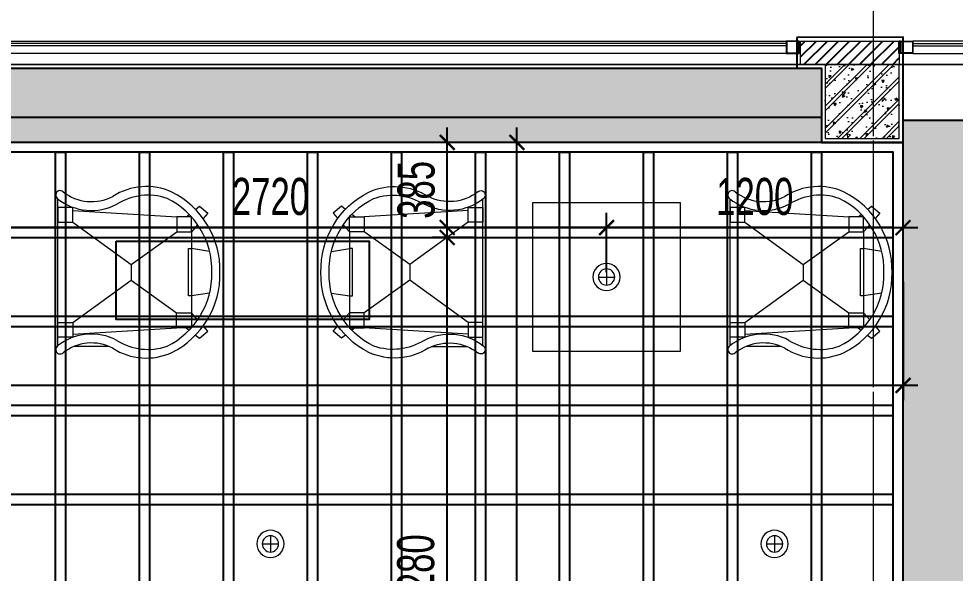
# Model space of a CAD drawing. Header units: millimetres. Extents: x -343543 to 400519, y -115663 to 104219.
# Drawn here: x -242513 to -238723, y 17341 to 19585 of the extents above; entities that cross this region are included whole.
import ezdxf
from ezdxf.xclip import XClip

# ---------------------------------------------------------------- set-up
doc = ezdxf.new("R2010")
doc.units = ezdxf.units.MM
doc.header["$XCLIPFRAME"] = 0
doc.linetypes.add('XREF MAT BANG TUONG XAY$0$CENTER', pattern=[50.800000000000004, 31.75, -6.35, 6.35, -6.35])
doc.layers.get('0').update_dxf_attribs({"color": 231, "lineweight": 0})
doc.layers.get('DefPoints').update_dxf_attribs({"color": 191})
for name, color, linetype, lineweight in [('A-CLNG', 157, 'Continuous', 25), ('A-PATT', 252, 'Continuous', 9), ('A-SYMBOLS', 10, 'Continuous', 13), ('fix lighting', 2, 'Continuous', 5), ('SME-E-LTG-DIM', 55, 'Continuous', 18), ('XREF MAT BANG TUONG XAY$0$01.Xref _MB T1$0$A-FNSH', 8, 'Continuous', 9), ('XREF MAT BANG TUONG XAY$0$01.Xref _MB T1$0$A-GLAZ', 8, 'Continuous', 13), ('XREF MAT BANG TUONG XAY$0$01.Xref _MB T1$0$A-LITE', 8, 'Continuous', 9), ('XREF MAT BANG TUONG XAY$0$01.Xref _MB T1$0$A-TEXT', 8, 'Continuous', 25), ('XREF MAT BANG TUONG XAY$0$A-GRID', 8, 'XREF MAT BANG TUONG XAY$0$CENTER', 15), ('XREF MAT BANG TUONG XAY$0$A-WALL-INT', 8, 'Continuous', 9), ('XREF MAT BANG TUONG XAY$0$xref_IKIGAI_Cot$0$A-FNSH', 8, 'Continuous', 9), ('XREF MAT BANG TUONG XAY$0$xref_IKIGAI_Cot$0$A-PATT', 8, 'Continuous', 5)]:
    doc.layers.add(name, color=color, linetype=linetype, lineweight=lineweight)
for name, color, linetype in [('XREF MAT BANG TUONG XAY$0$A-FNSH', 8, 'Continuous'), ('XREF MAT BANG TUONG XAY$0$A-FURN', 8, 'Continuous'), ('XREF MAT BANG TUONG XAY$0$A-PATT', 8, 'Continuous')]:
    doc.layers.add(name, color=color, linetype=linetype)
doc.styles.add('SM-DIMTEXT', font='SME.shx', dxfattribs={"width": 0.7})
doc.dimstyles.new('SDIM-100', dxfattribs={"dimscale": 100, "dimtxt": 2, "dimasz": 0.6, "dimexe": 0.6, "dimexo": 0.2, "dimgap": 0.5, "dimtad": 1, "dimdec": 0, "dimzin": 12, "dimtxsty": 'SM-DIMTEXT', "dimblk": 'ARCHTICK', "dimblk1": 'ARCHTICK', "dimblk2": 'ARCHTICK', "dimcen": 0.12, "dimdle": 0.6, "dimclrd": 7, "dimclre": 8, "dimadec": 0, "dimazin": 3, "dimtfac": 2, "dimtix": 1, "dimtmove": 1, "dimatfit": 3, "dimfxl": 1, "dimtzin": 0, "dimarcsym": 1})

# ---------------------------------------------------------------- blocks, each defined once
blk = doc.blocks.new('XREF MAT BANG TUONG XAY$0$01.Xref _MB T1$0$A$Cfb76151b')
at = {"color": 8}
for points in [[(0, -1.13686837721616e-13), (50, -1.13686837721616e-13), (50, 49.99999999999989), (0, 49.99999999999989)], [(2, 1.999999999999886), (48, 1.999999999999886), (48, 47.9999999999999), (2, 47.99999999999989)]]:
    blk.add_lwpolyline(points, close=True, dxfattribs=at)
blk = doc.blocks.new('XREF MAT BANG TUONG XAY$0$01.Xref _MB T1$0$A$Cc763f58b')
at = {"layer": 'DefPoints', "color": 8}
blk.add_line((5.000000000000455, -49.99999999999955), (5.000000000000455, -4.547473508864641e-13), dxfattribs=at)
at = {"layer": 'XREF MAT BANG TUONG XAY$0$01.Xref _MB T1$0$A-FNSH', "color": 8}
for centre, start, end in [((2.500000000000455, 2.306152546247773), 222.6903304465031, 317.3096695534952), ((2.500000000000455, -52.30615254624777), 42.69033044650487, 137.3096695534969)]:
    blk.add_arc(centre, 3.401226185740577, start, end, dxfattribs=at)
blk = doc.blocks.new('*U116')
at = {"layer": 'XREF MAT BANG TUONG XAY$0$01.Xref _MB T1$0$A-GLAZ'}
for p, q in [((6952.659250811656, 19.999999999999993), (55.00000000000136, 20)), ((6952.659250811656, 9.999999999999991), (55.00000000000136, 10))]:
    blk.add_line(p, q, dxfattribs=at)
at = {"layer": 'XREF MAT BANG TUONG XAY$0$01.Xref _MB T1$0$A-LITE', "color": 8}
blk.add_lwpolyline([(6952.659250811656, 49.99999999999999), (55.00000000000136, 50), (55.00000000000136, 0), (6952.659250811656, -8.56658951630927e-15)], close=True, dxfattribs=at)
at = {"layer": 'XREF MAT BANG TUONG XAY$0$01.Xref _MB T1$0$A-FNSH', "color": 8, "xscale": -1, "rotation": 180}
blk.add_blockref('XREF MAT BANG TUONG XAY$0$01.Xref _MB T1$0$A$Cc763f58b', (7002.659250811656, -8.56658951630927e-15), dxfattribs=at)
at = {"layer": 'XREF MAT BANG TUONG XAY$0$01.Xref _MB T1$0$A-GLAZ', "color": 8, "xscale": -1}
blk.add_blockref('XREF MAT BANG TUONG XAY$0$01.Xref _MB T1$0$A$Cfb76151b', (7002.659250811656, -8.56658951630927e-15), dxfattribs=at)
blk = doc.blocks.new('*U113')
at = {"layer": 'XREF MAT BANG TUONG XAY$0$01.Xref _MB T1$0$A-GLAZ'}
for p, q in [((416.6855334011343, 20), (55.00000000000136, 20)), ((416.6855334011343, 10), (55.00000000000136, 10))]:
    blk.add_line(p, q, dxfattribs=at)
at = {"layer": 'XREF MAT BANG TUONG XAY$0$01.Xref _MB T1$0$A-LITE', "color": 8}
blk.add_lwpolyline([(416.6855334011343, 50), (55.00000000000136, 50), (55.00000000000136, 0), (416.6855334011343, 6.157871340404267e-16)], close=True, dxfattribs=at)
at = {"layer": 'XREF MAT BANG TUONG XAY$0$01.Xref _MB T1$0$A-FNSH', "color": 8, "rotation": 180}
blk.add_blockref('XREF MAT BANG TUONG XAY$0$01.Xref _MB T1$0$A$Cc763f58b', (5.000000000001364, 0), dxfattribs=at)
at = {"layer": 'XREF MAT BANG TUONG XAY$0$01.Xref _MB T1$0$A-FNSH', "color": 8, "xscale": -1, "rotation": 180}
blk.add_blockref('XREF MAT BANG TUONG XAY$0$01.Xref _MB T1$0$A$Cc763f58b', (466.6855334011343, 6.157871340404267e-16), dxfattribs=at)
at = {"layer": 'XREF MAT BANG TUONG XAY$0$01.Xref _MB T1$0$A-GLAZ', "color": 8}
blk.add_blockref('XREF MAT BANG TUONG XAY$0$01.Xref _MB T1$0$A$Cfb76151b', (5.000000000001364, 0), dxfattribs=at)
at = {"layer": 'XREF MAT BANG TUONG XAY$0$01.Xref _MB T1$0$A-GLAZ', "color": 8, "xscale": -1}
blk.add_blockref('XREF MAT BANG TUONG XAY$0$01.Xref _MB T1$0$A$Cfb76151b', (466.6855334011343, 6.157871340404267e-16), dxfattribs=at)
blk = doc.blocks.new('XREF MAT BANG TUONG XAY$0$00.xref_IKIGAI_Truc')
at = {"layer": 'XREF MAT BANG TUONG XAY$0$A-GRID', "color": 8, "ltscale": 20}
for points in [[(23800, -3895.000007497932), (23800, 22924.43548412589)], [(-2907.525181142613, 19400), (42750.0013740146, 19400)]]:
    blk.add_lwpolyline(points, dxfattribs=at)
blk = doc.blocks.new('XREF MAT BANG TUONG XAY$0$xref_IKIGAI_Cot')
at = {"layer": 'XREF MAT BANG TUONG XAY$0$xref_IKIGAI_Cot$0$A-PATT'}
h = blk.add_hatch(dxfattribs=at)
h.set_pattern_fill('BT-01', color=8, scale=15, angle=-179.9998580989131, pattern_type=2)
h.set_pattern_definition([(230.0001419010869, (23825.00132485263, 19320.0007925255), (-107.5890507019613, 9.412553787944837), [11.25, -123.75]), (175.0001419010869, (23825.00132485263, 19320.0007925255), (20.81297947838801, -112.8287685090658), [9, -99]), (280.4515419010869, (23816.03557090998, 19320.78517132055), (-86.77615113268314, -103.4161462228494), [9.5610285, -105.1713168]), (226.1843419010869, (23825.00139915187, 19290.0007925256), (-160.0862187830367, 24.82745567330735), [16.875, -185.625]), (276.6357419010869, (23811.66088227775, 19292.06975553593), (-140.1990439508108, -146.1180278582398), [14.3415432, -157.75695]), (171.1843419010868, (23825.00139915187, 19290.0007925256), (-140.1989298882782, -146.1181373616897), [13.5, -148.5]), (201.0001419010869, (23810.00138057711, 19297.50075537596), (-89.53620738887321, 60.39261185092788), [11.25, -123.75]), (146.0001419010869, (23810.00138057711, 19297.50075537596), (-36.49703039765603, -108.7725971474099), [9, -99]), (251.4515419010869, (23802.54003316284, 19302.53347779689), (-126.0332744679905, -48.37988664583861), [9.5610285, -105.1713168]), (217.5001419010869, (23825.00132485263, 19320.0007925255), (-1.823854628794049, -49.93408259188334), [0, -97.8, 0, -100.5, 0, -99.375]), (187.5001419010869, (23825.00132485263, 19320.0007925255), (-39.46028409375825, -59.16185451149996), [0, -57.29999999999999, 0, -95.54999999999998, 0, -37.87499999999999]), (147.5001419010869, (23858.45132485253, 19320.00087536915), (-80.0733738046644, 3.383032447152493), [0, -37.5, 0, -117, 0, -155.25]), (137.5001419010869, (23873.45132485249, 19320.00091251877), (-87.47788821247144, -15.01596400123384), [0, -48.75, 0, -77.69999999999999, 0, -110.25]), (225.0001419010869, (23825.00132485263, 19320.0007925255), (45.0781689426771, -45.07794565833121), []), (225.0001419010869, (23825.00137036091, 19301.62579252556), (45.0781689426771, -45.07794565833121), [])])
h.paths.add_polyline_path([(23905.00112672109, 19400.00099065655), (23605.00112672201, 19400.0002476642), (23605.00186971437, 19100.00024766512), (23905.00186971345, 19100.00099065747)])
at = {"layer": 'XREF MAT BANG TUONG XAY$0$A-GRID', "color": 8, "ltscale": 20}
for points in [[(23800, -3895.000007497932), (23800, 22924.43548412589)], [(-2907.525181142613, 19400), (42750.0013740146, 19400)]]:
    blk.add_lwpolyline(points, dxfattribs=at)
at = {"layer": 'XREF MAT BANG TUONG XAY$0$xref_IKIGAI_Cot$0$A-FNSH', "color": 8}
blk.add_lwpolyline([(23905.00112672109, 19400.00099065655), (23605.00112672201, 19400.0002476642), (23605.00186971437, 19100.00024766512), (23905.00186971345, 19100.00099065747)], close=True, dxfattribs=at)
blk = doc.blocks.new('*U234')
at = {"layer": 'XREF MAT BANG TUONG XAY$0$A-PATT'}
h = blk.add_hatch(dxfattribs=at)
h.set_pattern_fill('ANSI31', color=8, scale=10)
h.set_pattern_definition([(45, (35846.78963782574, -11178.56439682681), (-22.45064030267288, 22.45064030267288), [])])
h.paths.add_polyline_path([(-38.69831128977239, 47.5), (361.3016885836887, 47.5), (361.3016885836888, -47.5), (-38.69831128977239, -47.5)])
at = {"layer": 'XREF MAT BANG TUONG XAY$0$A-WALL-INT', "color": 8}
blk.add_lwpolyline([(-38.69831128977239, 47.5), (361.3016885836887, 47.5), (361.3016885836888, -47.5), (-38.69831128977239, -47.5)], close=True, dxfattribs=at)
blk = doc.blocks.new('XREF MAT BANG NOI THAT$0$YLD.Studio-04-213')
at = {"color": 8}
for p, q in [((-267.0376383127776, 272.5527326589799), (-238.6510408665636, 306.7446007137478)), ((-238.6510408665636, 306.7446007137478), (-217.2670859858357, 287.685308027442)), ((-83.99999999945067, 313.6317031569033), (-96.13087685196643, 240.3805184646119)), ((84.00000000054933, 313.6443510632216), (95.86912314803357, 240.3805184646119)), ((238.3892871626307, 306.7446007137478), (217.0053322819028, 287.685308027442)), ((266.7758846088448, 272.5527326589799), (238.3892871626307, 306.7446007137478)), ((-254.3827011194811, 256.471457455521), (-267.0376383127776, 272.5527326589799)), ((-192.1756376160772, 265.3215656294651), (-164.3511216702139, 240.5218690240006)), ((191.9138839121443, 265.3215656294651), (164.0893679662811, 240.5218690240006)), ((254.1209474155482, 256.471457455521), (266.7758846088448, 272.5527326589799)), ((-224.3511216702139, 218.3087952042988), (-234.1984502040053, 230.8222986497885)), ((-164.3511216702139, 240.5218690240006), (164.0893679662811, 240.2391679052232)), ((-96.13087685196643, 240.3805184646119), (95.86912314803357, 240.3805184646119)), ((224.0893679662811, 218.3087952042988), (233.9366965000724, 230.8222986497885)), ((-250.7721869019006, -239.9999999996671), (-224.3511216702139, 180.5218690240273)), ((-31.97445805648361, -3.72088733196324), (-164.3511216702139, 180.5218690240273)), ((31.97445805734945, -3.72088733196324), (164.0893679662811, 180.2391679052498)), ((250.7721869027664, -239.9999999996671), (224.0893679662811, 180.2391679052498)), ((-202.6543284019899, -239.9999999996671), (-31.97445805648361, -3.72088733196324)), ((-31.97445805648361, -3.72088733196324), (31.97445805734945, -3.72088733196324)), ((202.6543284028558, -239.9999999996671), (31.97445805734945, -3.72088733196324)), ((300.0000000005493, -93.68437687885489), (300.0000000005493, -234.9991081974749)), ((296.4787067382968, -299.9999999996671), (-296.4787067374309, -299.999999999638))]:
    blk.add_line(p, q, dxfattribs=at)
for points in [[(-164.3511216702139, 240.5218690240006), (-224.3511216702139, 240.5218690240006), (-224.3511216702139, 180.5218690240273), (-164.3511216702139, 180.5218690240273)], [(-96.13087685196643, 240.3805184646119), (95.86912314803357, 240.3805184646119), (95.86912314803357, 228.1723696574627), (-96.13087685196643, 228.1723696574627)], [(164.0893679662811, 240.2391679052232), (224.0893679662811, 240.2391679052232), (224.0893679662811, 180.2391679052498), (164.0893679662811, 180.2391679052498)], [(-202.6543284019899, -239.9999999996671), (-262.6543284019899, -239.9999999996671), (-262.6543284019899, -299.9999999996405), (-202.6543284019899, -299.9999999996405)], [(202.6543284028558, -239.9999999996671), (262.6543284028558, -239.9999999996671), (262.6543284028558, -299.9999999996405), (202.6543284028558, -299.9999999996405)]]:
    blk.add_lwpolyline(points, close=True, dxfattribs=at)
for centre, radius, start, end in [((-8.786583596058335, 2.112762398477571), 353.5757326142462, 88.52954310851784, 153.2528897316737), ((8.80897317194831, 2.124193732377535), 353.5505939763947, 26.74708892568202, 91.38123834934736), ((-7.953868248183426, -1.918170048464162), 324.5839438947141, 88.68099790293881, 153.8203005893376), ((7.906484846807871, -1.954185896511262), 324.64235641638, 26.18171423965995, 91.48069313991383), ((-96.7098380927091, 57.338346733055), 250.3954153698106, 155.4836311046202, 212.7819411556886), ((96.70983809380778, 57.3383467330259), 250.3954153698106, 327.2180588443114, 24.51636889537977), ((-76.47362186914324, 64.72613749372067), 235.554972837741, 161.0336945814362, 212.4017803637586), ((76.47362187000908, 64.72613749369157), 235.554972837741, 327.5982196362413, 18.9663054185638), ((-471.1635905179755, -164.3417425381649), 221.1740749702265, 321.6910172294, 27.70995550448007), ((471.1635905188414, -164.3417425381358), 221.1740749702265, 152.2900444955199, 218.3089827706), ((-471.1635905179755, -164.3417425381649), 185.1740749702265, 321.6910172294, 27.70995550448007), ((471.1635905188414, -164.3417425381358), 185.1740749702265, 152.2900444955199, 218.3089827706), ((-312.4800637142362, -291.2301952179569), 18.0398548319585, 137.8817486851275, 325.5002857751774), ((312.480063715102, -291.2301952179569), 18.0398548319585, 214.4997142248226, 42.11825131487254)]:
    blk.add_arc(centre, radius, start, end, dxfattribs=at)
blk = doc.blocks.new('XREF MAT BANG NOI THAT')
at = {"color": 8, "elevation": 2.241707790297538e-09}
blk.add_lwpolyline([(22420.00528771965, 18239.99887345283), (23020.00528771965, 18239.99887345283), (23020.00528771965, 18839.99887345283), (22420.00528771965, 18839.99887345283)], close=True, dxfattribs=at)
at = {"color": 8, "rotation": 270}
for p in [(20800.0052877193, 18559.05406351321, 2.241707790297538e-09), (23520.0052877193, 18559.05406351321, 2.241707790297538e-09)]:
    blk.add_blockref('XREF MAT BANG NOI THAT$0$YLD.Studio-04-213', p, dxfattribs=at)
at = {"color": 8, "xscale": -1.000000000000001, "rotation": 90}
blk.add_blockref('XREF MAT BANG NOI THAT$0$YLD.Studio-04-213', (21920.00528772, 18559.05406351321, 2.241707790297538e-09), dxfattribs=at)
blk = doc.blocks.new('01.Xref _MB T1')
at = {"color": 8}
blk.add_lwpolyline([(39999.98286495637, 2999.999971648669), (40000.00011983114, 19400.00000088175), (-0.0001133780606323853, 19399.99891031675), (0.000109863918623887, 2999.999971648669), (8394.990727505367, 2999.999903546392), (8394.990727505367, -99.99995756214776), (31605.0109035246, -99.99952292154558), (31605.0109035246, 3000.000348937985)], close=True, dxfattribs=at)
at = {"layer": 'XREF MAT BANG TUONG XAY$0$01.Xref _MB T1$0$A-FNSH', "color": 8}
blk.add_lwpolyline([(14586.62785781633, 19399.99993761186), (24376.68659382555, 19399.99984432603)], dxfattribs=at)
at = {"layer": 'XREF MAT BANG TUONG XAY$0$A-FNSH', "color": 8}
for points in [[(23489.99386784157, 19509.62765331465), (23489.99390012115, 19384.62776615178), (23589.99187831765, 19384.9993738555), (23589.99262130793, 19085.00021214774), (23919.99307051382, 19085.00100467403), (23919.97340111935, 19509.99935083473)], [(23490.01860972845, 19509.50287495795), (23490.01860801506, 19384.50362790612), (23590.01043772011, 19384.99945165462), (23590.0111807106, 19085.00019976456), (23920.01114355659, 19085.00101705605), (23920.01114365378, 19509.99934217774)]]:
    blk.add_lwpolyline(points, close=True, dxfattribs=at)
at = {"layer": 'XREF MAT BANG TUONG XAY$0$A-FURN', "color": 8}
blk.add_lwpolyline([(16409.99097425572, 19384.99945165462), (23589.99224981279, 19384.99945165462), (23589.99224981279, 19184.99945165462), (16409.99097425572, 19184.99945165462)], close=True, dxfattribs=at)
at = {"color": 8}
blk.add_blockref('XREF MAT BANG TUONG XAY$0$00.xref_IKIGAI_Truc', (0.000109863918623887, 0), dxfattribs=at)
ref = blk.add_blockref('XREF MAT BANG TUONG XAY$0$xref_IKIGAI_Cot', (-0.009273172880057245, -1.075099498848431e-05), dxfattribs=at)
XClip(ref).set_block_clipping_path([(-1610.3425959282936, -2225.6693134198044), (41829.12952086335, 21555.881957526355)])
at = {"layer": 'XREF MAT BANG TUONG XAY$0$01.Xref _MB T1$0$A-TEXT', "color": 8, "xscale": -1, "rotation": 180}
blk.add_blockref('*U116', (16494.99101140698, 19495), dxfattribs=at)
at = {"layer": 'XREF MAT BANG TUONG XAY$0$01.Xref _MB T1$0$A-TEXT', "color": 8, "rotation": 180}
blk.add_blockref('*U113', (24376.68688832639, 19494.99925055199), dxfattribs=at)
at = {"layer": 'XREF MAT BANG TUONG XAY$0$A-FURN', "color": 8, "rotation": 180}
blk.add_blockref('*U234', (23866.31208929419, 19447.49525725457), dxfattribs=at)
at = {"layer": 'A-PATT', "color": 8}
blk.add_blockref('XREF MAT BANG NOI THAT', (0, 0), dxfattribs=at)
blk = doc.blocks.new('_ArchTick')
at = {"color": 0, "linetype": 'ByBlock', "const_width": 0.15}
blk.add_lwpolyline([(-0.5, -0.5), (0.5, 0.5)], dxfattribs=at)
blk = doc.blocks.new('*D1157')
at = {"layer": 'DefPoints', "color": 0, "transparency": 16777216}
for p in [(-240496.8818809801, 19084.99753935607), (-239261.5296143316, 19084.99753935607, 2.241707790297538e-09), (-239261.5296143316, 15115.00018604767)]:
    blk.add_point(p, dxfattribs=at)
at = {"layer": 'SME-E-LTG-DIM', "color": 7, "lineweight": -2, "transparency": 16777216}
blk.add_line((-240496.8818809801, 15055.00018604767), (-240496.8818809801, 19144.99753935607), dxfattribs=at)
at = {"layer": 'SME-E-LTG-DIM', "color": 8, "lineweight": -2, "transparency": 16777216}
for p, q in [((-239281.5296143316, 19084.99753935607), (-240556.8818809801, 19084.99753935607)), ((-239281.5296143316, 15115.00018604767), (-240556.8818809801, 15115.00018604767))]:
    blk.add_line(p, q, dxfattribs=at)
at = {"layer": 'SME-E-LTG-DIM', "color": 7, "lineweight": -2, "transparency": 16777216, "xscale": 60, "yscale": 60, "zscale": 60}
for p, rotation in [((-240496.8818809801, 19084.99753935607), 90), ((-240496.8818809801, 15115.00018604767), 270)]:
    blk.add_blockref('_ArchTick', p, dxfattribs=dict(at, rotation=rotation))
at = {"layer": 'SME-E-LTG-DIM', "color": 0, "transparency": 16777216, "insert": (-240621.88188098, 17099.99886270193), "char_height": 150, "attachment_point": 5, "rotation": 90, "style": 'SM-DIMTEXT'}
blk.add_mtext('3970', dxfattribs=at)
blk = doc.blocks.new('*D1158')
at = {"layer": 'DefPoints', "color": 0, "transparency": 16777216}
for p in [(-246774.0273606322, 18539.99886270186), (-238934.0114674709, 18539.99886270186), (-246774.0273606322, 18101.02669253738)]:
    blk.add_point(p, dxfattribs=at)
at = {"layer": 'SME-E-LTG-DIM', "color": 8, "lineweight": -2, "transparency": 16777216}
for p, q in [((-246774.0273606322, 18519.99886270186), (-246774.0273606322, 18041.02669253738)), ((-238934.0114674709, 18519.99886270186), (-238934.0114674709, 18041.02669253738))]:
    blk.add_line(p, q, dxfattribs=at)
at = {"layer": 'SME-E-LTG-DIM', "color": 7, "lineweight": -2, "transparency": 16777216}
blk.add_line((-238874.0114674709, 18101.02669253738), (-246834.0273606322, 18101.02669253738), dxfattribs=at)
at = {"layer": 'SME-E-LTG-DIM', "color": 7, "lineweight": -2, "transparency": 16777216, "xscale": 60, "yscale": 60, "zscale": 60, "rotation": 180}
blk.add_blockref('_ArchTick', (-246774.0273606322, 18101.02669253738), dxfattribs=at)
at = {"layer": 'SME-E-LTG-DIM', "color": 7, "lineweight": -2, "transparency": 16777216, "xscale": 60, "yscale": 60, "zscale": 60}
blk.add_blockref('_ArchTick', (-238934.0114674709, 18101.02669253738), dxfattribs=at)
at = {"layer": 'SME-E-LTG-DIM', "color": 0, "transparency": 16777216, "insert": (-242854.0194140515, 18226.02669253738), "char_height": 150, "attachment_point": 5, "style": 'SM-DIMTEXT'}
blk.add_mtext('7840', dxfattribs=at)
blk = doc.blocks.new('*D1167')
at = {"layer": 'DefPoints', "color": 0, "transparency": 16777216}
for p in [(-240134.0194140516, 18739.99886270186), (-242854.0194140515, 18539.99886270186), (-240134.0194140516, 18539.99886270187)]:
    blk.add_point(p, dxfattribs=at)
at = {"layer": 'SME-E-LTG-DIM', "color": 8, "lineweight": -2, "transparency": 16777216}
for p, q in [((-242854.0194140515, 18559.99886270186), (-242854.0194140515, 18799.99886270186)), ((-240134.0194140516, 18559.99886270187), (-240134.0194140516, 18799.99886270186))]:
    blk.add_line(p, q, dxfattribs=at)
at = {"layer": 'SME-E-LTG-DIM', "color": 7, "lineweight": -2, "transparency": 16777216}
blk.add_line((-242914.0194140515, 18739.99886270186), (-240074.0194140516, 18739.99886270186), dxfattribs=at)
at = {"layer": 'SME-E-LTG-DIM', "color": 7, "lineweight": -2, "transparency": 16777216, "xscale": 60, "yscale": 60, "zscale": 60, "rotation": 180}
blk.add_blockref('_ArchTick', (-242854.0194140515, 18739.99886270186), dxfattribs=at)
at = {"layer": 'SME-E-LTG-DIM', "color": 7, "lineweight": -2, "transparency": 16777216, "xscale": 60, "yscale": 60, "zscale": 60}
blk.add_blockref('_ArchTick', (-240134.0194140516, 18739.99886270186), dxfattribs=at)
at = {"layer": 'SME-E-LTG-DIM', "color": 0, "transparency": 16777216, "insert": (-241494.0194140516, 18864.99886270186), "char_height": 150, "attachment_point": 5, "style": 'SM-DIMTEXT'}
blk.add_mtext('2720', dxfattribs=at)
blk = doc.blocks.new('*D1168')
at = {"layer": 'DefPoints', "color": 0, "transparency": 16777216}
for p in [(-238934.0114674709, 18739.99886270186), (-240134.0194140516, 18539.99886270187), (-238934.0114674709, 18408.84475427041)]:
    blk.add_point(p, dxfattribs=at)
at = {"layer": 'SME-E-LTG-DIM', "color": 8, "lineweight": -2, "transparency": 16777216}
for p, q in [((-240134.0194140516, 18559.99886270187), (-240134.0194140516, 18799.99886270186)), ((-238934.0114674709, 18428.84475427041), (-238934.0114674709, 18799.99886270186))]:
    blk.add_line(p, q, dxfattribs=at)
at = {"layer": 'SME-E-LTG-DIM', "color": 7, "lineweight": -2, "transparency": 16777216}
blk.add_line((-240194.0194140516, 18739.99886270186), (-238874.0114674709, 18739.99886270186), dxfattribs=at)
at = {"layer": 'SME-E-LTG-DIM', "color": 7, "lineweight": -2, "transparency": 16777216, "xscale": 60, "yscale": 60, "zscale": 60, "rotation": 180}
blk.add_blockref('_ArchTick', (-240134.0194140516, 18739.99886270186), dxfattribs=at)
at = {"layer": 'SME-E-LTG-DIM', "color": 7, "lineweight": -2, "transparency": 16777216, "xscale": 60, "yscale": 60, "zscale": 60}
blk.add_blockref('_ArchTick', (-238934.0114674709, 18739.99886270186), dxfattribs=at)
at = {"layer": 'SME-E-LTG-DIM', "color": 0, "transparency": 16777216, "insert": (-239534.0154407612, 18864.99886270186), "char_height": 150, "attachment_point": 5, "style": 'SM-DIMTEXT'}
blk.add_mtext('1200', dxfattribs=at)
blk = doc.blocks.new('*D1175')
at = {"layer": 'DefPoints', "color": 0, "transparency": 16777216}
for p in [(-240778.8195620136, 18739.99886270187), (-240624.0194140516, 18739.99886270187, 2.241707790297538e-09), (-240658.4433195216, 15459.99886270187, 2.241707790297538e-09)]:
    blk.add_point(p, dxfattribs=at)
at = {"layer": 'SME-E-LTG-DIM', "color": 7, "lineweight": -2, "transparency": 16777216}
blk.add_line((-240778.8195620136, 15399.99886270187), (-240778.8195620136, 18799.99886270187), dxfattribs=at)
at = {"layer": 'SME-E-LTG-DIM', "color": 8, "lineweight": -2, "transparency": 16777216}
for p, q in [((-240644.0194140516, 18739.99886270187), (-240838.8195620136, 18739.99886270187)), ((-240678.4433195216, 15459.99886270187), (-240838.8195620136, 15459.99886270187))]:
    blk.add_line(p, q, dxfattribs=at)
at = {"layer": 'SME-E-LTG-DIM', "color": 7, "lineweight": -2, "transparency": 16777216, "xscale": 60, "yscale": 60, "zscale": 60}
for p, rotation in [((-240778.8195620136, 18739.99886270187), 90), ((-240778.8195620136, 15459.99886270187), 270)]:
    blk.add_blockref('_ArchTick', p, dxfattribs=dict(at, rotation=rotation))
at = {"layer": 'SME-E-LTG-DIM', "color": 0, "transparency": 16777216, "insert": (-240905.4566697898, 17099.99886270194), "char_height": 150, "attachment_point": 5, "rotation": 90, "style": 'SM-DIMTEXT'}
blk.add_mtext('{\\fArial|b0|i0|c163|p34;360x9=}3280', dxfattribs=at)
blk = doc.blocks.new('*D1176')
at = {"layer": 'DefPoints', "color": 0, "transparency": 16777216}
for p in [(-240778.8195620135, 19084.99753935607), (-240651.7853974777, 19084.99753935607, 2.241707790297538e-09), (-240651.7853974777, 18699.99886270187)]:
    blk.add_point(p, dxfattribs=at)
at = {"layer": 'SME-E-LTG-DIM', "color": 7, "lineweight": -2, "transparency": 16777216}
blk.add_line((-240778.8195620135, 18639.99886270187), (-240778.8195620135, 19144.99753935607), dxfattribs=at)
at = {"layer": 'SME-E-LTG-DIM', "color": 8, "lineweight": -2, "transparency": 16777216}
for p, q in [((-240671.7853974777, 19084.99753935607), (-240838.8195620135, 19084.99753935607)), ((-240671.7853974777, 18699.99886270187), (-240838.8195620135, 18699.99886270187))]:
    blk.add_line(p, q, dxfattribs=at)
at = {"layer": 'SME-E-LTG-DIM', "color": 7, "lineweight": -2, "transparency": 16777216, "xscale": 60, "yscale": 60, "zscale": 60}
for p, rotation in [((-240778.8195620135, 19084.99753935607), 90), ((-240778.8195620135, 18699.99886270187), 270)]:
    blk.add_blockref('_ArchTick', p, dxfattribs=dict(at, rotation=rotation))
at = {"layer": 'SME-E-LTG-DIM', "color": 0, "transparency": 16777216, "insert": (-240903.8195620134, 18892.49820102904), "char_height": 150, "attachment_point": 5, "rotation": 90, "style": 'SM-DIMTEXT'}
blk.add_mtext('385', dxfattribs=at)
blk = doc.blocks.new('Exit su co')
at = {"layer": 'A-CLNG', "elevation": 2.241707790297538e-09}
blk.add_lwpolyline([(20735.00661431189, 18687.72507419363), (21760.00661431189, 18687.72507419363), (21760.00661431189, 18370.45258752922), (20735.00661431189, 18370.45258752922)], close=True, dxfattribs=at)
blk = doc.blocks.new('A$C1bd1283e')
at = {"color": 0, "linetype": 'ByBlock'}
for p, q in [((-11.66726188957364, -11.66726188958091), (11.66726188957455, 11.66726188957273)), ((-11.66726188957364, 11.66726188957819), (11.66726188957909, -11.66726188958091))]:
    blk.add_line(p, q, dxfattribs=at)
for radius, start, end in [(27.49999999999998, 135, 315), (27.49999999999998, 315, 135), (16.50000000000002, 135, 315), (16.50000000000001, 315, 135)]:
    blk.add_arc((0, -1.818989403545856e-12), radius, start, end, dxfattribs=at)

msp = doc.modelspace()

# ---------------------------------------------------------------- block references
at = {"layer": 'A-SYMBOLS'}
msp.add_blockref('01.Xref _MB T1', (-262854.0247017712, 2.91038304567337e-11), dxfattribs=at)

# ---------------------------------------------------------------- next in the draw order: hatches: boundary and pattern name
at = {"layer": 'A-PATT'}
h = msp.add_hatch(dxfattribs=at)
h.set_pattern_fill('DOTS', color=256, scale=25)
h.set_pattern_definition([(0, (-262854.0247017712, -1.07509663394012e-05), (19.84375, 39.6875), [0, -39.6875])])
h.paths.add_polyline_path([(-248629.0273520654, 19174.99956293731), (-246774.0344333725, 19174.99956336153), (-246774.0344333725, 15115.00018604766), (-238934.0114674708, 15115.00018604766), (-238934.0114674708, 19174.99870799375), (-237079.0206395011, 19174.99956293731), (-237079.0259379243, 14714.99977060127), (-248629.0220537308, 14714.98604962412)])
h.paths.add_polyline_path([(-246444.0337275154, 19384.99944090366), (-239264.0135210606, 19384.99944090366), (-239264.0135210606, 19085.00018901359), (-246444.0337275154, 19085.00018901359)])

# ---------------------------------------------------------------- next in the draw order: linework, layer by layer
at = {"layer": 'A-CLNG', "color": 251}
for points in [[(-246444.0337275154, 19384.99944090366), (-239264.0135210606, 19384.99944090366), (-239264.0135210606, 19085.00018901359), (-246444.0337275154, 19085.00018901359)], [(-248629.0273520654, 19174.99956293731), (-246774.0344333725, 19174.99956336153), (-246774.0344333725, 15115.00018604766), (-238934.0114674708, 15115.00018604766), (-238934.0114674708, 19174.99870799375), (-237079.0206395011, 19174.99956293731), (-237079.0259379243, 14714.99977060127), (-248629.0220537308, 14714.98604962412)]]:
    msp.add_lwpolyline(points, close=True, dxfattribs=at)
at = {"layer": 'A-CLNG', "color": 251, "elevation": 2.241707790297538e-09}
for points in [[(-246774.0273606321, 15115.00018604766), (-238934.0114674708, 15115.00018604766), (-238934.0114674708, 19084.99753935607), (-246774.0273606321, 19084.99753935607)], [(-246734.0273606321, 15155.00018604766), (-238974.0114674708, 15155.00018604766), (-238974.0114674708, 19044.99753935607), (-246734.0273606321, 19044.99753935607)], [(-242364.0194140515, 19044.99753935607), (-242324.0194140515, 19044.99753935607), (-242324.0194140515, 15155.00018604766), (-242364.0194140515, 15155.00018604766)], [(-242024.0194140515, 19044.99753935607), (-241984.0194140515, 19044.99753935607), (-241984.0194140515, 15155.00018604766), (-242024.0194140515, 15155.00018604766)], [(-241684.0194140515, 19044.99753935607), (-241644.0194140515, 19044.99753935607), (-241644.0194140515, 15155.00018604766), (-241684.0194140515, 15155.00018604766)], [(-241344.0194140515, 19044.99753935607), (-241304.0194140515, 19044.99753935607), (-241304.0194140515, 15155.00018604766), (-241344.0194140515, 15155.00018604766)], [(-241004.0194140515, 19044.99753935607), (-240964.0194140515, 19044.99753935607), (-240964.0194140515, 15155.00018604766), (-241004.0194140515, 15155.00018604766)], [(-240664.0194140515, 19044.99753935607), (-240624.0194140515, 19044.99753935607), (-240624.0194140515, 15155.00018604766), (-240664.0194140515, 15155.00018604766)], [(-240324.0194140515, 19044.99753935607), (-240284.0194140515, 19044.99753935607), (-240284.0194140515, 15155.00018604766), (-240324.0194140515, 15155.00018604766)], [(-239984.0194140515, 19044.99753935607), (-239944.0194140515, 19044.99753935607), (-239944.0194140515, 15155.00018604766), (-239984.0194140515, 15155.00018604766)], [(-239644.0194140515, 19044.99753935607), (-239604.0194140515, 19044.99753935607), (-239604.0194140515, 15155.00018604766), (-239644.0194140515, 15155.00018604766)], [(-239304.0194140515, 19044.99753935607), (-239264.0194140515, 19044.99753935607), (-239264.0194140515, 15155.00018604766), (-239304.0194140515, 15155.00018604766)], [(-238974.0185402112, 18739.99886270186), (-246734.0344333725, 18739.99886270186), (-246734.0344333725, 18699.99886270186), (-238974.0185402112, 18699.99886270186)], [(-238974.0185402112, 18379.99886270186), (-246734.0344333725, 18379.99886270186), (-246734.0344333725, 18339.99886270186), (-238974.0185402112, 18339.99886270186)], [(-238974.0185402112, 18019.99886270186), (-246734.0344333725, 18019.99886270186), (-246734.0344333725, 17979.99886270186), (-238974.0185402112, 17979.99886270186)], [(-238974.0185402112, 17659.99886270186), (-246734.0344333725, 17659.99886270186), (-246734.0344333725, 17619.99886270186), (-238974.0185402112, 17619.99886270186)]]:
    msp.add_lwpolyline(points, close=True, dxfattribs=at)

# ---------------------------------------------------------------- next in the draw order: block references
at = {"layer": 'fix lighting'}
msp.add_blockref('Exit su co', (-262854.033974944, -2.499294140662187), dxfattribs=at)
at = {"layer": 'fix lighting', "xscale": 2, "yscale": 2, "zscale": 2, "rotation": 315}
for p in [(-240134.0194140515, 18539.99886270187, 2.241707790297538e-09), (-241494.0194140515, 17459.99886270187, 2.241707790297538e-09), (-239454.0194140515, 17459.99886270187, 2.241707790297538e-09)]:
    msp.add_blockref('A$C1bd1283e', p, dxfattribs=at)

# ---------------------------------------------------------------- next in the draw order: dimensions: what is measured, and where the dimension line sits
at = {"layer": 'SME-E-LTG-DIM'}
for base, p1, p2, picture, middle in [((-240778.8195620135, 19084.99753935607), (-240651.7853974775, 18699.99886270186), (-240651.7853974775, 19084.99753935607, 2.241707790297538e-09), '*D1176', (-240903.8195620134, 18892.49820102904)), ((-240496.8818809801, 19084.99753935607), (-239261.5296143315, 15115.00018604766), (-239261.5296143315, 19084.99753935607, 2.241707790297538e-09), '*D1157', (-240621.88188098, 17099.99886270193))]:
    dim = msp.add_linear_dim(base=base, p1=p1, p2=p2, angle=90, dimstyle='SDIM-100', override={"dimtxt": 1.5, "dimtfill": 0}, dxfattribs=at)
    dim.commit()
    dim.dimension.update_dxf_attribs({"geometry": picture, "text_midpoint": middle})
for base, p1, p2, picture, middle in [((-240134.0194140516, 18739.99886270186), (-242854.0194140515, 18539.99886270186), (-240134.0194140516, 18539.99886270187), '*D1167', (-241494.0194140516, 18864.99886270186)), ((-238934.0114674709, 18739.99886270186), (-240134.0194140516, 18539.99886270187), (-238934.0114674709, 18408.84475427041), '*D1168', (-239534.0154407612, 18864.99886270186)), ((-246774.0273606322, 18101.02669253738), (-238934.0114674709, 18539.99886270186), (-246774.0273606322, 18539.99886270186), '*D1158', (-242854.0194140515, 18226.02669253738))]:
    dim = msp.add_linear_dim(base=base, p1=p1, p2=p2, dimstyle='SDIM-100', override={"dimtxt": 1.5, "dimtfill": 0}, dxfattribs=at)
    dim.commit()
    dim.dimension.update_dxf_attribs({"geometry": picture, "text_midpoint": middle})
dim = msp.add_linear_dim(base=(-240778.8195620136, 18739.99886270187), p1=(-240658.4433195215, 15459.99886270186, 2.241707790297538e-09), p2=(-240624.0194140515, 18739.99886270186, 2.241707790297538e-09), angle=90, text='{\\fArial|b0|i0|c163|p34;360x9=}<>', dimstyle='SDIM-100', override={"dimtxt": 1.5, "dimtfill": 0}, dxfattribs=at)
dim.commit()
dim.dimension.update_dxf_attribs({"geometry": '*D1175', "text_midpoint": (-240905.4566697898, 17099.99886270194)})

doc.saveas('drawing.dxf')
